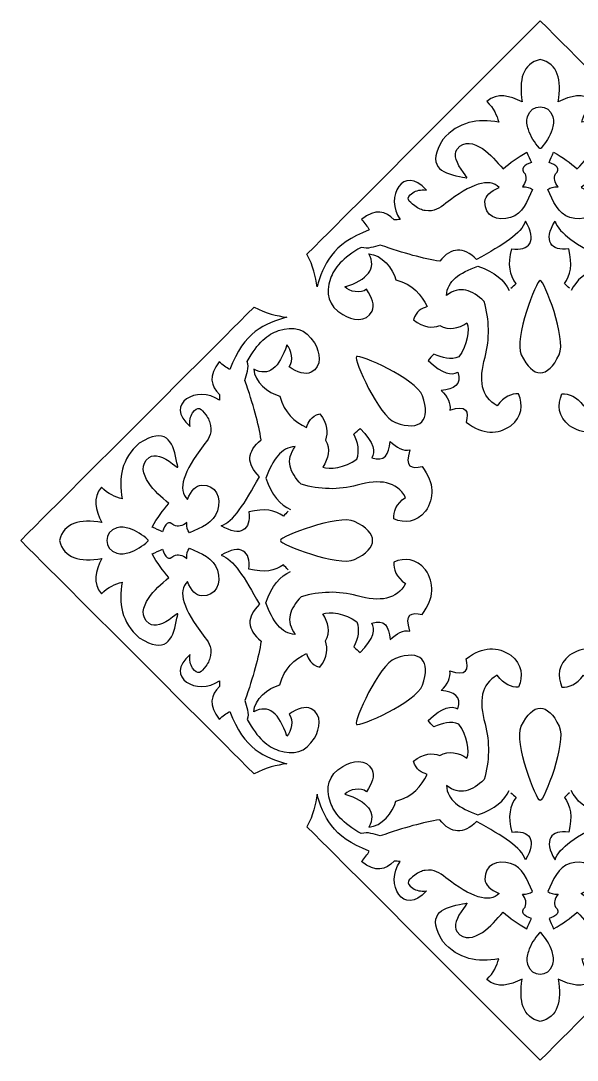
# Model space of a CAD drawing. Header units: centimetres. Extents: x 19.81 to 27, y -6.51 to 0.68.
# Drawn here: x 19.81 to 23.66, y -6.51 to 0.68 of the extents above; entities that cross this region are included whole.
import ezdxf

# ---------------------------------------------------------------- set-up
doc = ezdxf.new("R2010")
doc.units = ezdxf.units.CM
doc.header["$MEASUREMENT"] = 0
doc.layers.add('layer 1', color=7, linetype='Continuous')

msp = doc.modelspace()

# ---------------------------------------------------------------- linework, layer by layer
at = {"layer": 'layer 1', "color": 250, "lineweight": 30}
for points, knots in [([(21.78703, -0.9339), (21.83223, -1.01686), (21.84734, -1.089), (21.85814, -1.15961), (21.85814, -1.15961), (21.90008, -1.0086), (21.95907, -0.8619), (22.21932, -0.76585), (22.21932, -0.76585), (22.2061, -0.74133), (22.18807, -0.71698), (22.16522, -0.69279), (22.16522, -0.69279), (22.26274, -0.61527), (22.3335, -0.63349), (22.3921, -0.69522), (22.3921, -0.69522), (22.40549, -0.69476), (22.41889, -0.6943), (22.43228, -0.69384), (22.43228, -0.69384), (22.32366, -0.54161), (22.45552, -0.30529), (22.61443, -0.49009), (22.61443, -0.49009), (22.57524, -0.48556), (22.5437, -0.49153), (22.51981, -0.508), (22.51981, -0.508), (22.46477, -0.54597), (22.49154, -0.56646), (22.5343, -0.5995), (22.5343, -0.5995), (22.5584, -0.61812), (22.58267, -0.6284), (22.60706, -0.63208), (22.60706, -0.63208), (22.67183, -0.64184), (22.70395, -0.61504), (22.74865, -0.58079), (22.74865, -0.58079), (22.92231, -0.44774), (23.05167, -0.40006), (23.11853, -0.4728), (23.11853, -0.4728), (23.05507, -0.49778), (23.02238, -0.53042), (23.02046, -0.57074), (23.02046, -0.57074), (23.01568, -0.67103), (23.10702, -0.70798), (23.19743, -0.6798), (23.19743, -0.6798), (23.28126, -0.65366), (23.31319, -0.56695), (23.34947, -0.48532), (23.34947, -0.48532), (23.33319, -0.47217), (23.30978, -0.46616), (23.27925, -0.46729), (23.27925, -0.46729), (23.30388, -0.43694), (23.31002, -0.40722), (23.29767, -0.37813), (23.29767, -0.37813), (23.25994, -0.34119), (23.29015, -0.3176), (23.34207, -0.29828), (23.34207, -0.29828), (23.33138, -0.27482), (23.3207, -0.25135), (23.31002, -0.22788), (23.31002, -0.22788), (23.24487, -0.2616), (23.19606, -0.30223), (23.14629, -0.34246), (23.14629, -0.34246), (23.10127, -0.29278), (23.05953, -0.23982), (23.00214, -0.20254), (23.00214, -0.20254), (22.94639, -0.16632), (22.87515, -0.14129), (22.82769, -0.20764), (22.82769, -0.20764), (22.79964, -0.24685), (22.82359, -0.30369), (22.87128, -0.36857), (22.87128, -0.36857), (22.90624, -0.41613), (22.90868, -0.40835), (22.84289, -0.39515), (22.84289, -0.39515), (22.71294, -0.36908), (22.61529, -0.32212), (22.72855, -0.13885), (22.72855, -0.13885), (22.83752, -0.01501), (22.97067, 0.00661), (23.11524, -0.02003), (23.11524, -0.02003), (23.10166, 0.02831), (23.08344, 0.07649), (23.03274, 0.12356), (23.03274, 0.12356), (23.10725, 0.1876), (23.19185, 0.16114), (23.27789, 0.12175), (23.27789, 0.12175), (23.25493, 0.27236), (23.27834, 0.38488), (23.40289, 0.41434), (23.40289, 0.41434), (23.52744, 0.38488), (23.55084, 0.27236), (23.52788, 0.12175), (23.52788, 0.12175), (23.61393, 0.16114), (23.69852, 0.1876), (23.77303, 0.12356), (23.77303, 0.12356), (23.72233, 0.07649), (23.70411, 0.02831), (23.69053, -0.02003), (23.69053, -0.02003), (23.8351, 0.00661), (23.96825, -0.01501), (24.07722, -0.13885), (24.07722, -0.13885), (24.19048, -0.32212), (24.09284, -0.36908), (23.96288, -0.39515), (23.96288, -0.39515), (23.89709, -0.40835), (23.89953, -0.41613), (23.93449, -0.36857), (23.93449, -0.36857), (23.98218, -0.30369), (24.00613, -0.24685), (23.97808, -0.20764), (23.97808, -0.20764), (23.93063, -0.14129), (23.85938, -0.16632), (23.80364, -0.20254), (23.80364, -0.20254), (23.74625, -0.23982), (23.7045, -0.29278), (23.65948, -0.34246), (23.65948, -0.34246), (23.60971, -0.30223), (23.5609, -0.2616), (23.49576, -0.22788), (23.49576, -0.22788), (23.48508, -0.25135), (23.47439, -0.27482), (23.46371, -0.29828), (23.46371, -0.29828), (23.51563, -0.3176), (23.54583, -0.34119), (23.5081, -0.37813), (23.5081, -0.37813), (23.49575, -0.40722), (23.50189, -0.43694), (23.52652, -0.46729), (23.52652, -0.46729), (23.49599, -0.46616), (23.47259, -0.47217), (23.45631, -0.48532), (23.45631, -0.48532), (23.49258, -0.56695), (23.52451, -0.65366), (23.60834, -0.6798), (23.60834, -0.6798), (23.69876, -0.70798), (23.7901, -0.67103), (23.78532, -0.57074), (23.78532, -0.57074), (23.7834, -0.53042), (23.7507, -0.49778), (23.68725, -0.4728), (23.68725, -0.4728), (23.7541, -0.40006), (23.88346, -0.44774), (24.05712, -0.58079), (24.05712, -0.58079), (24.10182, -0.61504), (24.13394, -0.64184), (24.19871, -0.63208), (24.19871, -0.63208), (24.22311, -0.6284), (24.24737, -0.61812), (24.27147, -0.5995), (24.27147, -0.5995), (24.31423, -0.56646), (24.34101, -0.54597), (24.28596, -0.508), (24.28596, -0.508), (24.26207, -0.49153), (24.23053, -0.48556), (24.19134, -0.49009), (24.19134, -0.49009), (24.35025, -0.30529), (24.48211, -0.54161), (24.37349, -0.69384), (24.37349, -0.69384), (24.38688, -0.6943), (24.40028, -0.69476), (24.41367, -0.69522), (24.41367, -0.69522), (24.47227, -0.63349), (24.54303, -0.61527), (24.64056, -0.69279), (24.64056, -0.69279), (24.6177, -0.71698), (24.59967, -0.74133), (24.58645, -0.76585), (24.58645, -0.76585), (24.8467, -0.8619), (24.90569, -1.0086), (24.94763, -1.15961), (24.94763, -1.15961), (24.95844, -1.089), (24.97355, -1.01686), (25.01874, -0.9339), (25.01874, -0.9339), (24.48935, -0.4069), (23.93249, 0.15469), (23.40289, 0.68196), (23.40289, 0.68196), (22.87328, 0.15469), (22.31643, -0.4069), (21.78703, -0.9339)], [0, 0, 0, 0, 0.0169492, 0.0169492, 0.0169492, 0.0169492, 0.0338983, 0.0338983, 0.0338983, 0.0338983, 0.0508475, 0.0508475, 0.0508475, 0.0508475, 0.0677966, 0.0677966, 0.0677966, 0.0677966, 0.0847458, 0.0847458, 0.0847458, 0.0847458, 0.1016949, 0.1016949, 0.1016949, 0.1016949, 0.1186441, 0.1186441, 0.1186441, 0.1186441, 0.1355932, 0.1355932, 0.1355932, 0.1355932, 0.1525424, 0.1525424, 0.1525424, 0.1525424, 0.1694915, 0.1694915, 0.1694915, 0.1694915, 0.1864407, 0.1864407, 0.1864407, 0.1864407, 0.2033898, 0.2033898, 0.2033898, 0.2033898, 0.220339, 0.220339, 0.220339, 0.220339, 0.2372881, 0.2372881, 0.2372881, 0.2372881, 0.2542373, 0.2542373, 0.2542373, 0.2542373, 0.2711864, 0.2711864, 0.2711864, 0.2711864, 0.2881356, 0.2881356, 0.2881356, 0.2881356, 0.3050847, 0.3050847, 0.3050847, 0.3050847, 0.3220339, 0.3220339, 0.3220339, 0.3220339, 0.3389831, 0.3389831, 0.3389831, 0.3389831, 0.3559322, 0.3559322, 0.3559322, 0.3559322, 0.3728814, 0.3728814, 0.3728814, 0.3728814, 0.3898305, 0.3898305, 0.3898305, 0.3898305, 0.4067797, 0.4067797, 0.4067797, 0.4067797, 0.4237288, 0.4237288, 0.4237288, 0.4237288, 0.440678, 0.440678, 0.440678, 0.440678, 0.4576271, 0.4576271, 0.4576271, 0.4576271, 0.4745763, 0.4745763, 0.4745763, 0.4745763, 0.4915254, 0.4915254, 0.4915254, 0.4915254, 0.5084746, 0.5084746, 0.5084746, 0.5084746, 0.5254237, 0.5254237, 0.5254237, 0.5254237, 0.5423729, 0.5423729, 0.5423729, 0.5423729, 0.559322, 0.559322, 0.559322, 0.559322, 0.5762712, 0.5762712, 0.5762712, 0.5762712, 0.5932203, 0.5932203, 0.5932203, 0.5932203, 0.6101695, 0.6101695, 0.6101695, 0.6101695, 0.6271186, 0.6271186, 0.6271186, 0.6271186, 0.6440678, 0.6440678, 0.6440678, 0.6440678, 0.6610169, 0.6610169, 0.6610169, 0.6610169, 0.6779661, 0.6779661, 0.6779661, 0.6779661, 0.6949153, 0.6949153, 0.6949153, 0.6949153, 0.7118644, 0.7118644, 0.7118644, 0.7118644, 0.7288136, 0.7288136, 0.7288136, 0.7288136, 0.7457627, 0.7457627, 0.7457627, 0.7457627, 0.7627119, 0.7627119, 0.7627119, 0.7627119, 0.779661, 0.779661, 0.779661, 0.779661, 0.7966102, 0.7966102, 0.7966102, 0.7966102, 0.8135593, 0.8135593, 0.8135593, 0.8135593, 0.8305085, 0.8305085, 0.8305085, 0.8305085, 0.8474576, 0.8474576, 0.8474576, 0.8474576, 0.8644068, 0.8644068, 0.8644068, 0.8644068, 0.8813559, 0.8813559, 0.8813559, 0.8813559, 0.8983051, 0.8983051, 0.8983051, 0.8983051, 0.9152542, 0.9152542, 0.9152542, 0.9152542, 0.9322034, 0.9322034, 0.9322034, 0.9322034, 0.9491525, 0.9491525, 0.9491525, 0.9491525, 0.9661017, 0.9661017, 0.9661017, 0.9661017, 1, 1, 1, 1]), ([(23.48506, -0.07103), (23.49476, -0.0419), (23.49922, -0.01084), (23.49075, 0.01679), (23.49075, 0.01679), (23.46214, 0.1101), (23.34363, 0.11009), (23.31502, 0.01679), (23.31502, 0.01679), (23.30655, -0.01084), (23.31101, -0.0419), (23.32071, -0.07103), (23.32071, -0.07103), (23.33641, -0.11816), (23.36422, -0.16172), (23.39729, -0.19853), (23.39729, -0.19853), (23.39916, -0.2006), (23.40102, -0.20172), (23.40289, -0.20093), (23.40289, -0.20093), (23.40475, -0.20172), (23.40661, -0.2006), (23.40848, -0.19853), (23.40848, -0.19853), (23.44155, -0.16171), (23.46936, -0.11816), (23.48506, -0.07103)], [0, 0, 0, 0, 0.125, 0.125, 0.125, 0.125, 0.25, 0.25, 0.25, 0.25, 0.375, 0.375, 0.375, 0.375, 0.5, 0.5, 0.5, 0.5, 0.625, 0.625, 0.625, 0.625, 0.75, 0.75, 0.75, 0.75, 1, 1, 1, 1]), ([(23.19957, -1.1691), (23.21148, -1.15847), (23.22341, -1.14783), (23.23534, -1.13717), (23.23534, -1.13717), (23.19213, -1.07925), (23.17755, -1.00635), (23.20523, -0.89645), (23.20523, -0.89645), (23.32718, -0.91439), (23.38456, -0.84088), (23.30054, -0.70517), (23.30054, -0.70517), (23.27251, -0.79128), (23.14897, -0.86722), (22.96129, -0.97006), (22.96129, -0.97006), (22.87267, -0.87887), (22.78781, -0.88307), (22.70669, -0.98263), (22.70669, -0.98263), (22.59356, -0.96373), (22.46313, -0.92893), (22.2949, -0.87013), (22.2949, -0.87013), (22.25151, -0.88209), (22.20839, -0.90075), (22.16389, -0.88613), (22.16389, -0.88613), (22.03325, -0.95817), (21.9743, -1.0303), (21.95058, -1.10249), (21.95058, -1.10249), (21.91611, -1.20746), (21.9342, -1.28967), (22.03574, -1.35164), (22.03574, -1.35164), (22.10028, -1.39099), (22.19914, -1.40777), (22.23817, -1.3287), (22.23817, -1.3287), (22.25874, -1.28707), (22.24032, -1.23476), (22.20006, -1.17652), (22.20006, -1.17652), (22.16176, -1.20809), (22.08135, -1.19364), (22.04934, -1.16007), (22.04934, -1.16007), (22.20733, -1.10959), (22.27262, -1.03344), (22.2168, -0.93152), (22.2168, -0.93152), (22.30373, -0.93637), (22.38456, -1.03006), (22.40323, -1.11199), (22.40323, -1.11199), (22.52198, -1.14229), (22.57983, -1.21351), (22.62036, -1.2964), (22.62036, -1.2964), (22.58125, -1.30839), (22.54461, -1.32655), (22.52523, -1.38792), (22.52523, -1.38792), (22.59796, -1.4434), (22.65592, -1.44624), (22.70785, -1.4277), (22.70785, -1.4277), (22.77102, -1.46463), (22.8354, -1.44701), (22.89561, -1.4093), (22.89561, -1.4093), (22.91436, -1.45319), (22.89989, -1.56466), (22.83985, -1.64452), (22.83985, -1.64452), (22.78315, -1.66697), (22.72498, -1.65211), (22.66628, -1.62483), (22.66628, -1.62483), (22.65314, -1.63934), (22.64001, -1.65386), (22.62685, -1.66838), (22.62685, -1.66838), (22.72981, -1.76835), (22.78714, -1.7724), (22.83168, -1.74962), (22.83168, -1.74962), (22.86051, -1.8363), (22.80753, -1.86865), (22.71738, -1.87633), (22.71738, -1.87633), (22.76036, -1.92087), (22.78667, -1.96601), (22.77625, -2.01244), (22.77625, -2.01244), (22.89647, -1.9735), (22.90869, -2.02278), (22.89067, -2.09677), (22.89067, -2.09677), (23.00646, -2.18372), (23.10817, -2.18239), (23.2002, -2.12069), (23.2002, -2.12069), (23.27902, -2.05554), (23.28543, -1.97855), (23.25319, -1.90016), (23.25319, -1.90016), (23.2024, -1.89837), (23.15242, -1.91736), (23.1042, -1.98201), (23.1042, -1.98201), (22.99335, -1.92176), (22.97541, -1.80412), (23.021, -1.64719), (23.021, -1.64719), (23.05421, -1.51685), (23.05185, -1.38773), (23.0139, -1.25988), (23.0139, -1.25988), (22.93216, -1.18059), (22.84674, -1.1482), (22.75307, -1.21894), (22.75307, -1.21894), (22.75942, -1.1184), (22.84246, -1.0631), (22.97132, -1.01577), (22.97132, -1.01577), (23.09162, -1.05687), (23.15556, -1.11586), (23.18785, -1.18485)], [0, 0, 0, 0, 0.0294118, 0.0294118, 0.0294118, 0.0294118, 0.0588235, 0.0588235, 0.0588235, 0.0588235, 0.0882353, 0.0882353, 0.0882353, 0.0882353, 0.1176471, 0.1176471, 0.1176471, 0.1176471, 0.1470588, 0.1470588, 0.1470588, 0.1470588, 0.1764706, 0.1764706, 0.1764706, 0.1764706, 0.2058824, 0.2058824, 0.2058824, 0.2058824, 0.2352941, 0.2352941, 0.2352941, 0.2352941, 0.2647059, 0.2647059, 0.2647059, 0.2647059, 0.2941176, 0.2941176, 0.2941176, 0.2941176, 0.3235294, 0.3235294, 0.3235294, 0.3235294, 0.3529412, 0.3529412, 0.3529412, 0.3529412, 0.3823529, 0.3823529, 0.3823529, 0.3823529, 0.4117647, 0.4117647, 0.4117647, 0.4117647, 0.4411765, 0.4411765, 0.4411765, 0.4411765, 0.4705882, 0.4705882, 0.4705882, 0.4705882, 0.5, 0.5, 0.5, 0.5, 0.5294118, 0.5294118, 0.5294118, 0.5294118, 0.5588235, 0.5588235, 0.5588235, 0.5588235, 0.5882353, 0.5882353, 0.5882353, 0.5882353, 0.6176471, 0.6176471, 0.6176471, 0.6176471, 0.6470588, 0.6470588, 0.6470588, 0.6470588, 0.6764706, 0.6764706, 0.6764706, 0.6764706, 0.7058824, 0.7058824, 0.7058824, 0.7058824, 0.7352941, 0.7352941, 0.7352941, 0.7352941, 0.7647059, 0.7647059, 0.7647059, 0.7647059, 0.7941176, 0.7941176, 0.7941176, 0.7941176, 0.8235294, 0.8235294, 0.8235294, 0.8235294, 0.8529412, 0.8529412, 0.8529412, 0.8529412, 0.8823529, 0.8823529, 0.8823529, 0.8823529, 0.9117647, 0.9117647, 0.9117647, 0.9117647, 0.9411765, 0.9411765, 0.9411765, 0.9411765, 1, 1, 1, 1]), ([(23.60621, -1.1691), (23.59429, -1.15847), (23.58236, -1.14783), (23.57043, -1.13717), (23.57043, -1.13717), (23.61364, -1.07925), (23.62823, -1.00635), (23.60054, -0.89645), (23.60054, -0.89645), (23.4786, -0.91439), (23.42122, -0.84088), (23.50524, -0.70517), (23.50524, -0.70517), (23.53326, -0.79128), (23.6568, -0.86722), (23.84449, -0.97006), (23.84449, -0.97006), (23.9331, -0.87887), (24.01796, -0.88307), (24.09908, -0.98263), (24.09908, -0.98263), (24.21221, -0.96373), (24.34265, -0.92893), (24.51087, -0.87013), (24.51087, -0.87013), (24.55426, -0.88209), (24.59738, -0.90075), (24.64189, -0.88613), (24.64189, -0.88613), (24.77253, -0.95817), (24.83148, -1.0303), (24.85519, -1.10249), (24.85519, -1.10249), (24.88966, -1.20746), (24.87157, -1.28967), (24.77003, -1.35164), (24.77003, -1.35164), (24.7055, -1.39099), (24.60664, -1.40777), (24.5676, -1.3287), (24.5676, -1.3287), (24.54703, -1.28707), (24.56545, -1.23476), (24.60571, -1.17652), (24.60571, -1.17652), (24.64401, -1.20809), (24.72442, -1.19364), (24.75643, -1.16007), (24.75643, -1.16007), (24.59844, -1.10959), (24.53316, -1.03344), (24.58897, -0.93152), (24.58897, -0.93152), (24.50204, -0.93637), (24.42121, -1.03006), (24.40255, -1.11199), (24.40255, -1.11199), (24.28379, -1.14229), (24.22595, -1.21351), (24.18541, -1.2964), (24.18541, -1.2964), (24.22452, -1.30839), (24.26117, -1.32655), (24.28054, -1.38792), (24.28054, -1.38792), (24.20782, -1.4434), (24.14985, -1.44624), (24.09792, -1.4277), (24.09792, -1.4277), (24.03475, -1.46463), (23.97037, -1.44701), (23.91017, -1.4093), (23.91017, -1.4093), (23.89142, -1.45319), (23.90589, -1.56466), (23.96592, -1.64452), (23.96592, -1.64452), (24.02262, -1.66697), (24.0808, -1.65211), (24.13949, -1.62483), (24.13949, -1.62483), (24.15263, -1.63934), (24.16577, -1.65386), (24.17892, -1.66838), (24.17892, -1.66838), (24.07596, -1.76835), (24.01863, -1.7724), (23.9741, -1.74962), (23.9741, -1.74962), (23.94527, -1.8363), (23.99824, -1.86865), (24.0884, -1.87633), (24.0884, -1.87633), (24.04541, -1.92087), (24.01911, -1.96601), (24.02953, -2.01244), (24.02953, -2.01244), (23.9093, -1.9735), (23.89708, -2.02278), (23.9151, -2.09677), (23.9151, -2.09677), (23.79931, -2.18372), (23.6976, -2.18239), (23.60557, -2.12069), (23.60557, -2.12069), (23.52675, -2.05554), (23.52035, -1.97855), (23.55259, -1.90016), (23.55259, -1.90016), (23.60337, -1.89837), (23.65336, -1.91736), (23.70158, -1.98201), (23.70158, -1.98201), (23.81243, -1.92176), (23.83036, -1.80412), (23.78477, -1.64719), (23.78477, -1.64719), (23.75156, -1.51685), (23.75392, -1.38773), (23.79187, -1.25988), (23.79187, -1.25988), (23.87361, -1.18059), (23.95904, -1.1482), (24.0527, -1.21894), (24.0527, -1.21894), (24.04635, -1.1184), (23.96332, -1.0631), (23.83445, -1.01577), (23.83445, -1.01577), (23.71415, -1.05687), (23.65022, -1.11586), (23.61792, -1.18485)], [0, 0, 0, 0, 0.0294118, 0.0294118, 0.0294118, 0.0294118, 0.0588235, 0.0588235, 0.0588235, 0.0588235, 0.0882353, 0.0882353, 0.0882353, 0.0882353, 0.1176471, 0.1176471, 0.1176471, 0.1176471, 0.1470588, 0.1470588, 0.1470588, 0.1470588, 0.1764706, 0.1764706, 0.1764706, 0.1764706, 0.2058824, 0.2058824, 0.2058824, 0.2058824, 0.2352941, 0.2352941, 0.2352941, 0.2352941, 0.2647059, 0.2647059, 0.2647059, 0.2647059, 0.2941176, 0.2941176, 0.2941176, 0.2941176, 0.3235294, 0.3235294, 0.3235294, 0.3235294, 0.3529412, 0.3529412, 0.3529412, 0.3529412, 0.3823529, 0.3823529, 0.3823529, 0.3823529, 0.4117647, 0.4117647, 0.4117647, 0.4117647, 0.4411765, 0.4411765, 0.4411765, 0.4411765, 0.4705882, 0.4705882, 0.4705882, 0.4705882, 0.5, 0.5, 0.5, 0.5, 0.5294118, 0.5294118, 0.5294118, 0.5294118, 0.5588235, 0.5588235, 0.5588235, 0.5588235, 0.5882353, 0.5882353, 0.5882353, 0.5882353, 0.6176471, 0.6176471, 0.6176471, 0.6176471, 0.6470588, 0.6470588, 0.6470588, 0.6470588, 0.6764706, 0.6764706, 0.6764706, 0.6764706, 0.7058824, 0.7058824, 0.7058824, 0.7058824, 0.7352941, 0.7352941, 0.7352941, 0.7352941, 0.7647059, 0.7647059, 0.7647059, 0.7647059, 0.7941176, 0.7941176, 0.7941176, 0.7941176, 0.8235294, 0.8235294, 0.8235294, 0.8235294, 0.8529412, 0.8529412, 0.8529412, 0.8529412, 0.8823529, 0.8823529, 0.8823529, 0.8823529, 0.9117647, 0.9117647, 0.9117647, 0.9117647, 0.9411765, 0.9411765, 0.9411765, 0.9411765, 1, 1, 1, 1]), ([(23.53422, -1.62945), (23.45489, -1.79625), (23.35088, -1.79625), (23.27155, -1.62945), (23.27155, -1.62945), (23.21859, -1.51809), (23.37585, -1.11437), (23.40289, -1.11541), (23.40289, -1.11541), (23.42993, -1.11437), (23.58718, -1.51809), (23.53422, -1.62945)], [0, 0, 0, 0, 0.25, 0.25, 0.25, 0.25, 0.5, 0.5, 0.5, 0.5, 1, 1, 1, 1]), ([(21.42185, -4.5308), (21.5048, -4.4856), (21.57695, -4.47049), (21.64755, -4.45969), (21.64755, -4.45969), (21.49655, -4.41775), (21.34984, -4.35876), (21.25379, -4.09851), (21.25379, -4.09851), (21.22927, -4.11173), (21.20492, -4.12976), (21.18073, -4.15261), (21.18073, -4.15261), (21.10321, -4.05509), (21.12143, -3.98432), (21.18316, -3.92573), (21.18316, -3.92573), (21.18271, -3.91234), (21.18225, -3.89894), (21.18178, -3.88555), (21.18178, -3.88555), (21.02955, -3.99417), (20.79323, -3.86231), (20.97804, -3.7034), (20.97804, -3.7034), (20.9735, -3.74259), (20.97947, -3.77413), (20.99595, -3.79802), (20.99595, -3.79802), (21.03392, -3.85306), (21.05441, -3.82629), (21.08744, -3.78353), (21.08744, -3.78353), (21.10606, -3.75943), (21.11635, -3.73516), (21.12002, -3.71076), (21.12002, -3.71076), (21.12978, -3.646), (21.10298, -3.61388), (21.06873, -3.56918), (21.06873, -3.56918), (20.93568, -3.39552), (20.888, -3.26616), (20.96075, -3.1993), (20.96075, -3.1993), (20.98572, -3.26276), (21.01836, -3.29545), (21.05868, -3.29737), (21.05868, -3.29737), (21.15898, -3.30215), (21.19593, -3.21081), (21.16774, -3.1204), (21.16774, -3.1204), (21.14161, -3.03657), (21.05489, -3.00464), (20.97326, -2.96836), (20.97326, -2.96836), (20.96011, -2.98464), (20.95411, -3.00805), (20.95524, -3.03858), (20.95524, -3.03858), (20.92488, -3.01395), (20.89516, -3.00781), (20.86607, -3.02016), (20.86607, -3.02016), (20.82913, -3.05789), (20.80555, -3.02768), (20.78623, -2.97576), (20.78623, -2.97576), (20.76276, -2.98645), (20.73929, -2.99713), (20.71582, -3.00781), (20.71582, -3.00781), (20.74954, -3.07296), (20.79018, -3.12177), (20.8304, -3.17154), (20.8304, -3.17154), (20.78072, -3.21656), (20.72776, -3.2583), (20.69048, -3.31569), (20.69048, -3.31569), (20.65426, -3.37144), (20.62923, -3.44268), (20.69558, -3.49014), (20.69558, -3.49014), (20.7348, -3.51819), (20.79164, -3.49424), (20.85652, -3.44655), (20.85652, -3.44655), (20.90407, -3.41159), (20.8963, -3.40915), (20.8831, -3.47494), (20.8831, -3.47494), (20.85702, -3.60489), (20.81006, -3.70254), (20.6268, -3.58928), (20.6268, -3.58928), (20.50295, -3.48031), (20.48133, -3.34716), (20.50797, -3.20259), (20.50797, -3.20259), (20.45963, -3.21617), (20.41145, -3.23439), (20.36438, -3.28509), (20.36438, -3.28509), (20.30035, -3.21058), (20.32681, -3.12598), (20.36619, -3.03994), (20.36619, -3.03994), (20.21558, -3.0629), (20.10306, -3.03949), (20.0736, -2.91494), (20.0736, -2.91494), (20.10306, -2.79039), (20.21558, -2.76699), (20.36619, -2.78995), (20.36619, -2.78995), (20.32681, -2.7039), (20.30035, -2.61931), (20.36438, -2.5448), (20.36438, -2.5448), (20.41145, -2.5955), (20.45963, -2.61372), (20.50797, -2.6273), (20.50797, -2.6273), (20.48133, -2.48273), (20.50295, -2.34958), (20.6268, -2.24061), (20.6268, -2.24061), (20.81006, -2.12735), (20.85702, -2.22499), (20.8831, -2.35495), (20.8831, -2.35495), (20.8963, -2.42074), (20.90407, -2.4183), (20.85652, -2.38334), (20.85652, -2.38334), (20.79164, -2.33565), (20.7348, -2.3117), (20.69558, -2.33975), (20.69558, -2.33975), (20.62923, -2.3872), (20.65426, -2.45845), (20.69048, -2.51419), (20.69048, -2.51419), (20.72776, -2.57158), (20.78072, -2.61333), (20.8304, -2.65835), (20.8304, -2.65835), (20.79018, -2.70812), (20.74954, -2.75693), (20.71582, -2.82207), (20.71582, -2.82207), (20.73929, -2.83275), (20.76276, -2.84344), (20.78623, -2.85412), (20.78623, -2.85412), (20.80555, -2.8022), (20.82913, -2.772), (20.86607, -2.80973), (20.86607, -2.80973), (20.89516, -2.82208), (20.92488, -2.81594), (20.95524, -2.79131), (20.95524, -2.79131), (20.95411, -2.82184), (20.96011, -2.84524), (20.97326, -2.86152), (20.97326, -2.86152), (21.05489, -2.82525), (21.14161, -2.79332), (21.16774, -2.70949), (21.16774, -2.70949), (21.19593, -2.61907), (21.15898, -2.52773), (21.05868, -2.53251), (21.05868, -2.53251), (21.01836, -2.53443), (20.98572, -2.56713), (20.96075, -2.63058), (20.96075, -2.63058), (20.888, -2.56373), (20.93568, -2.43437), (21.06873, -2.26071), (21.06873, -2.26071), (21.10298, -2.21601), (21.12978, -2.18389), (21.12002, -2.11912), (21.12002, -2.11912), (21.11635, -2.09472), (21.10606, -2.07046), (21.08744, -2.04636), (21.08744, -2.04636), (21.05441, -2.0036), (21.03392, -1.97682), (20.99595, -2.03187), (20.99595, -2.03187), (20.97947, -2.05576), (20.9735, -2.0873), (20.97804, -2.12649), (20.97804, -2.12649), (20.79323, -1.96758), (21.02955, -1.83572), (21.18178, -1.94434), (21.18178, -1.94434), (21.18225, -1.93095), (21.18271, -1.91755), (21.18316, -1.90416), (21.18316, -1.90416), (21.12143, -1.84556), (21.10321, -1.7748), (21.18073, -1.67727), (21.18073, -1.67727), (21.20492, -1.70013), (21.22927, -1.71816), (21.25379, -1.73138), (21.25379, -1.73138), (21.34984, -1.47113), (21.49655, -1.41214), (21.64755, -1.3702), (21.64755, -1.3702), (21.57695, -1.35939), (21.5048, -1.34428), (21.42185, -1.29909), (21.42185, -1.29909), (20.89484, -1.82848), (20.33325, -2.38534), (19.80598, -2.91494), (19.80598, -2.91494), (20.33325, -3.44455), (20.89484, -4.0014), (21.42185, -4.5308)], [0, 0, 0, 0, 0.0169492, 0.0169492, 0.0169492, 0.0169492, 0.0338983, 0.0338983, 0.0338983, 0.0338983, 0.0508475, 0.0508475, 0.0508475, 0.0508475, 0.0677966, 0.0677966, 0.0677966, 0.0677966, 0.0847458, 0.0847458, 0.0847458, 0.0847458, 0.1016949, 0.1016949, 0.1016949, 0.1016949, 0.1186441, 0.1186441, 0.1186441, 0.1186441, 0.1355932, 0.1355932, 0.1355932, 0.1355932, 0.1525424, 0.1525424, 0.1525424, 0.1525424, 0.1694915, 0.1694915, 0.1694915, 0.1694915, 0.1864407, 0.1864407, 0.1864407, 0.1864407, 0.2033898, 0.2033898, 0.2033898, 0.2033898, 0.220339, 0.220339, 0.220339, 0.220339, 0.2372881, 0.2372881, 0.2372881, 0.2372881, 0.2542373, 0.2542373, 0.2542373, 0.2542373, 0.2711864, 0.2711864, 0.2711864, 0.2711864, 0.2881356, 0.2881356, 0.2881356, 0.2881356, 0.3050847, 0.3050847, 0.3050847, 0.3050847, 0.3220339, 0.3220339, 0.3220339, 0.3220339, 0.3389831, 0.3389831, 0.3389831, 0.3389831, 0.3559322, 0.3559322, 0.3559322, 0.3559322, 0.3728814, 0.3728814, 0.3728814, 0.3728814, 0.3898305, 0.3898305, 0.3898305, 0.3898305, 0.4067797, 0.4067797, 0.4067797, 0.4067797, 0.4237288, 0.4237288, 0.4237288, 0.4237288, 0.440678, 0.440678, 0.440678, 0.440678, 0.4576271, 0.4576271, 0.4576271, 0.4576271, 0.4745763, 0.4745763, 0.4745763, 0.4745763, 0.4915254, 0.4915254, 0.4915254, 0.4915254, 0.5084746, 0.5084746, 0.5084746, 0.5084746, 0.5254237, 0.5254237, 0.5254237, 0.5254237, 0.5423729, 0.5423729, 0.5423729, 0.5423729, 0.559322, 0.559322, 0.559322, 0.559322, 0.5762712, 0.5762712, 0.5762712, 0.5762712, 0.5932203, 0.5932203, 0.5932203, 0.5932203, 0.6101695, 0.6101695, 0.6101695, 0.6101695, 0.6271186, 0.6271186, 0.6271186, 0.6271186, 0.6440678, 0.6440678, 0.6440678, 0.6440678, 0.6610169, 0.6610169, 0.6610169, 0.6610169, 0.6779661, 0.6779661, 0.6779661, 0.6779661, 0.6949153, 0.6949153, 0.6949153, 0.6949153, 0.7118644, 0.7118644, 0.7118644, 0.7118644, 0.7288136, 0.7288136, 0.7288136, 0.7288136, 0.7457627, 0.7457627, 0.7457627, 0.7457627, 0.7627119, 0.7627119, 0.7627119, 0.7627119, 0.779661, 0.779661, 0.779661, 0.779661, 0.7966102, 0.7966102, 0.7966102, 0.7966102, 0.8135593, 0.8135593, 0.8135593, 0.8135593, 0.8305085, 0.8305085, 0.8305085, 0.8305085, 0.8474576, 0.8474576, 0.8474576, 0.8474576, 0.8644068, 0.8644068, 0.8644068, 0.8644068, 0.8813559, 0.8813559, 0.8813559, 0.8813559, 0.8983051, 0.8983051, 0.8983051, 0.8983051, 0.9152542, 0.9152542, 0.9152542, 0.9152542, 0.9322034, 0.9322034, 0.9322034, 0.9322034, 0.9491525, 0.9491525, 0.9491525, 0.9491525, 0.9661017, 0.9661017, 0.9661017, 0.9661017, 1, 1, 1, 1]), ([(21.65704, -2.71162), (21.64642, -2.72354), (21.63577, -2.73547), (21.62512, -2.7474), (21.62512, -2.7474), (21.5672, -2.70419), (21.49429, -2.6896), (21.3844, -2.71729), (21.3844, -2.71729), (21.40234, -2.83923), (21.32882, -2.89661), (21.19312, -2.81259), (21.19312, -2.81259), (21.27922, -2.78457), (21.35517, -2.66103), (21.458, -2.47334), (21.458, -2.47334), (21.36681, -2.38473), (21.37102, -2.29987), (21.47057, -2.21875), (21.47057, -2.21875), (21.45167, -2.10562), (21.41688, -1.97518), (21.35807, -1.80696), (21.35807, -1.80696), (21.37004, -1.76357), (21.38869, -1.72045), (21.37408, -1.67594), (21.37408, -1.67594), (21.44611, -1.5453), (21.51824, -1.48635), (21.59043, -1.46264), (21.59043, -1.46264), (21.6954, -1.42817), (21.77761, -1.44626), (21.83958, -1.5478), (21.83958, -1.5478), (21.87894, -1.61233), (21.89571, -1.71119), (21.81664, -1.75023), (21.81664, -1.75023), (21.77502, -1.7708), (21.7227, -1.75238), (21.66446, -1.71212), (21.66446, -1.71212), (21.69603, -1.67381), (21.68158, -1.59341), (21.64801, -1.5614), (21.64801, -1.5614), (21.59754, -1.71938), (21.52138, -1.78467), (21.41946, -1.72886), (21.41946, -1.72886), (21.42432, -1.81579), (21.518, -1.89662), (21.59993, -1.91528), (21.59993, -1.91528), (21.63024, -2.03404), (21.70145, -2.09188), (21.78435, -2.13242), (21.78435, -2.13242), (21.79634, -2.09331), (21.8145, -2.05666), (21.87586, -2.03729), (21.87586, -2.03729), (21.93134, -2.11001), (21.93419, -2.16798), (21.91564, -2.21991), (21.91564, -2.21991), (21.95257, -2.28308), (21.93496, -2.34746), (21.89725, -2.40766), (21.89725, -2.40766), (21.94113, -2.42641), (22.0526, -2.41194), (22.13246, -2.35191), (22.13246, -2.35191), (22.15491, -2.29521), (22.14005, -2.23703), (22.11277, -2.17833), (22.11277, -2.17833), (22.12728, -2.1652), (22.1418, -2.15206), (22.15632, -2.13891), (22.15632, -2.13891), (22.25629, -2.24187), (22.26035, -2.2992), (22.23756, -2.34373), (22.23756, -2.34373), (22.32425, -2.37256), (22.35659, -2.31959), (22.36427, -2.22943), (22.36427, -2.22943), (22.40882, -2.27242), (22.45395, -2.29872), (22.50039, -2.2883), (22.50039, -2.2883), (22.46144, -2.40853), (22.51072, -2.42075), (22.58471, -2.40273), (22.58471, -2.40273), (22.67166, -2.51852), (22.67033, -2.62023), (22.60863, -2.71226), (22.60863, -2.71226), (22.54348, -2.79108), (22.46649, -2.79748), (22.38811, -2.76524), (22.38811, -2.76524), (22.38631, -2.71446), (22.4053, -2.66447), (22.46995, -2.61625), (22.46995, -2.61625), (22.40971, -2.5054), (22.29206, -2.48747), (22.13513, -2.53306), (22.13513, -2.53306), (22.00479, -2.56627), (21.87568, -2.56391), (21.74782, -2.52596), (21.74782, -2.52596), (21.66853, -2.44422), (21.63614, -2.35879), (21.70688, -2.26513), (21.70688, -2.26513), (21.60634, -2.27148), (21.55105, -2.35451), (21.50371, -2.48338), (21.50371, -2.48338), (21.54481, -2.60368), (21.60381, -2.66761), (21.6728, -2.69991)], [0, 0, 0, 0, 0.0294118, 0.0294118, 0.0294118, 0.0294118, 0.0588235, 0.0588235, 0.0588235, 0.0588235, 0.0882353, 0.0882353, 0.0882353, 0.0882353, 0.1176471, 0.1176471, 0.1176471, 0.1176471, 0.1470588, 0.1470588, 0.1470588, 0.1470588, 0.1764706, 0.1764706, 0.1764706, 0.1764706, 0.2058824, 0.2058824, 0.2058824, 0.2058824, 0.2352941, 0.2352941, 0.2352941, 0.2352941, 0.2647059, 0.2647059, 0.2647059, 0.2647059, 0.2941176, 0.2941176, 0.2941176, 0.2941176, 0.3235294, 0.3235294, 0.3235294, 0.3235294, 0.3529412, 0.3529412, 0.3529412, 0.3529412, 0.3823529, 0.3823529, 0.3823529, 0.3823529, 0.4117647, 0.4117647, 0.4117647, 0.4117647, 0.4411765, 0.4411765, 0.4411765, 0.4411765, 0.4705882, 0.4705882, 0.4705882, 0.4705882, 0.5, 0.5, 0.5, 0.5, 0.5294118, 0.5294118, 0.5294118, 0.5294118, 0.5588235, 0.5588235, 0.5588235, 0.5588235, 0.5882353, 0.5882353, 0.5882353, 0.5882353, 0.6176471, 0.6176471, 0.6176471, 0.6176471, 0.6470588, 0.6470588, 0.6470588, 0.6470588, 0.6764706, 0.6764706, 0.6764706, 0.6764706, 0.7058824, 0.7058824, 0.7058824, 0.7058824, 0.7352941, 0.7352941, 0.7352941, 0.7352941, 0.7647059, 0.7647059, 0.7647059, 0.7647059, 0.7941176, 0.7941176, 0.7941176, 0.7941176, 0.8235294, 0.8235294, 0.8235294, 0.8235294, 0.8529412, 0.8529412, 0.8529412, 0.8529412, 0.8823529, 0.8823529, 0.8823529, 0.8823529, 0.9117647, 0.9117647, 0.9117647, 0.9117647, 0.9411765, 0.9411765, 0.9411765, 0.9411765, 1, 1, 1, 1]), ([(22.58677, -1.91309), (22.64863, -2.08714), (22.57508, -2.16068), (22.40103, -2.09883), (22.40103, -2.09883), (22.28485, -2.05754), (22.11057, -1.66086), (22.13042, -1.64248), (22.13042, -1.64248), (22.14881, -1.62262), (22.54548, -1.7969), (22.58677, -1.91309)], [0, 0, 0, 0, 0.25, 0.25, 0.25, 0.25, 0.5, 0.5, 0.5, 0.5, 1, 1, 1, 1]), ([(22.11739, -2.78361), (22.2842, -2.86294), (22.28419, -2.96695), (22.11739, -3.04628), (22.11739, -3.04628), (22.00604, -3.09924), (21.60231, -2.94198), (21.60335, -2.91494), (21.60335, -2.91494), (21.60231, -2.8879), (22.00604, -2.73065), (22.11739, -2.78361)], [0, 0, 0, 0, 0.25, 0.25, 0.25, 0.25, 0.5, 0.5, 0.5, 0.5, 1, 1, 1, 1]), ([(20.55897, -2.99712), (20.52984, -3.00682), (20.49878, -3.01128), (20.47115, -3.00281), (20.47115, -3.00281), (20.37785, -2.9742), (20.37785, -2.85569), (20.47115, -2.82708), (20.47115, -2.82708), (20.49878, -2.81861), (20.52984, -2.82306), (20.55897, -2.83277), (20.55897, -2.83277), (20.6061, -2.84846), (20.64966, -2.87627), (20.68647, -2.90935), (20.68647, -2.90935), (20.68855, -2.91122), (20.68966, -2.91308), (20.68887, -2.91494), (20.68887, -2.91494), (20.68966, -2.91681), (20.68855, -2.91867), (20.68647, -2.92054), (20.68647, -2.92054), (20.64966, -2.95361), (20.60611, -2.98142), (20.55897, -2.99712)], [0, 0, 0, 0, 0.125, 0.125, 0.125, 0.125, 0.25, 0.25, 0.25, 0.25, 0.375, 0.375, 0.375, 0.375, 0.5, 0.5, 0.5, 0.5, 0.625, 0.625, 0.625, 0.625, 0.75, 0.75, 0.75, 0.75, 1, 1, 1, 1]), ([(21.65704, -3.11826), (21.64642, -3.10635), (21.63577, -3.09442), (21.62512, -3.08249), (21.62512, -3.08249), (21.5672, -3.1257), (21.49429, -3.14028), (21.3844, -3.1126), (21.3844, -3.1126), (21.40234, -2.99065), (21.32882, -2.93327), (21.19312, -3.01729), (21.19312, -3.01729), (21.27922, -3.04532), (21.35517, -3.16886), (21.458, -3.35654), (21.458, -3.35654), (21.36681, -3.44516), (21.37102, -3.53002), (21.47057, -3.61114), (21.47057, -3.61114), (21.45167, -3.72427), (21.41688, -3.8547), (21.35807, -4.02293), (21.35807, -4.02293), (21.37004, -4.06632), (21.38869, -4.10944), (21.37408, -4.15394), (21.37408, -4.15394), (21.44611, -4.28458), (21.51824, -4.34353), (21.59043, -4.36725), (21.59043, -4.36725), (21.6954, -4.40172), (21.77761, -4.38363), (21.83958, -4.28209), (21.83958, -4.28209), (21.87894, -4.21755), (21.89571, -4.11869), (21.81664, -4.07966), (21.81664, -4.07966), (21.77502, -4.05909), (21.7227, -4.07751), (21.66446, -4.11777), (21.66446, -4.11777), (21.69603, -4.15607), (21.68158, -4.23648), (21.64801, -4.26849), (21.64801, -4.26849), (21.59754, -4.1105), (21.52138, -4.04521), (21.41946, -4.10103), (21.41946, -4.10103), (21.42432, -4.0141), (21.518, -3.93327), (21.59993, -3.9146), (21.59993, -3.9146), (21.63024, -3.79585), (21.70145, -3.738), (21.78435, -3.69747), (21.78435, -3.69747), (21.79634, -3.73658), (21.8145, -3.77322), (21.87586, -3.7926), (21.87586, -3.7926), (21.93134, -3.71987), (21.93419, -3.66191), (21.91564, -3.60998), (21.91564, -3.60998), (21.95257, -3.54681), (21.93496, -3.48243), (21.89725, -3.42222), (21.89725, -3.42222), (21.94113, -3.40347), (22.0526, -3.41794), (22.13246, -3.47798), (22.13246, -3.47798), (22.15491, -3.53467), (22.14005, -3.59285), (22.11277, -3.65155), (22.11277, -3.65155), (22.12728, -3.66469), (22.1418, -3.67782), (22.15632, -3.69098), (22.15632, -3.69098), (22.25629, -3.58802), (22.26035, -3.53069), (22.23756, -3.48615), (22.23756, -3.48615), (22.32425, -3.45732), (22.35659, -3.5103), (22.36427, -3.60045), (22.36427, -3.60045), (22.40882, -3.55747), (22.45395, -3.53116), (22.50039, -3.54158), (22.50039, -3.54158), (22.46144, -3.42136), (22.51072, -3.40914), (22.58471, -3.42716), (22.58471, -3.42716), (22.67166, -3.31137), (22.67033, -3.20966), (22.60863, -3.11763), (22.60863, -3.11763), (22.54348, -3.03881), (22.46649, -3.0324), (22.38811, -3.06464), (22.38811, -3.06464), (22.38631, -3.11543), (22.4053, -3.16541), (22.46995, -3.21363), (22.46995, -3.21363), (22.40971, -3.32448), (22.29206, -3.34241), (22.13513, -3.29683), (22.13513, -3.29683), (22.00479, -3.26362), (21.87568, -3.26598), (21.74782, -3.30393), (21.74782, -3.30393), (21.66853, -3.38567), (21.63614, -3.47109), (21.70688, -3.56476), (21.70688, -3.56476), (21.60634, -3.55841), (21.55105, -3.47537), (21.50371, -3.34651), (21.50371, -3.34651), (21.54481, -3.22621), (21.60381, -3.16227), (21.6728, -3.12998)], [0, 0, 0, 0, 0.0294118, 0.0294118, 0.0294118, 0.0294118, 0.0588235, 0.0588235, 0.0588235, 0.0588235, 0.0882353, 0.0882353, 0.0882353, 0.0882353, 0.1176471, 0.1176471, 0.1176471, 0.1176471, 0.1470588, 0.1470588, 0.1470588, 0.1470588, 0.1764706, 0.1764706, 0.1764706, 0.1764706, 0.2058824, 0.2058824, 0.2058824, 0.2058824, 0.2352941, 0.2352941, 0.2352941, 0.2352941, 0.2647059, 0.2647059, 0.2647059, 0.2647059, 0.2941176, 0.2941176, 0.2941176, 0.2941176, 0.3235294, 0.3235294, 0.3235294, 0.3235294, 0.3529412, 0.3529412, 0.3529412, 0.3529412, 0.3823529, 0.3823529, 0.3823529, 0.3823529, 0.4117647, 0.4117647, 0.4117647, 0.4117647, 0.4411765, 0.4411765, 0.4411765, 0.4411765, 0.4705882, 0.4705882, 0.4705882, 0.4705882, 0.5, 0.5, 0.5, 0.5, 0.5294118, 0.5294118, 0.5294118, 0.5294118, 0.5588235, 0.5588235, 0.5588235, 0.5588235, 0.5882353, 0.5882353, 0.5882353, 0.5882353, 0.6176471, 0.6176471, 0.6176471, 0.6176471, 0.6470588, 0.6470588, 0.6470588, 0.6470588, 0.6764706, 0.6764706, 0.6764706, 0.6764706, 0.7058824, 0.7058824, 0.7058824, 0.7058824, 0.7352941, 0.7352941, 0.7352941, 0.7352941, 0.7647059, 0.7647059, 0.7647059, 0.7647059, 0.7941176, 0.7941176, 0.7941176, 0.7941176, 0.8235294, 0.8235294, 0.8235294, 0.8235294, 0.8529412, 0.8529412, 0.8529412, 0.8529412, 0.8823529, 0.8823529, 0.8823529, 0.8823529, 0.9117647, 0.9117647, 0.9117647, 0.9117647, 0.9411765, 0.9411765, 0.9411765, 0.9411765, 1, 1, 1, 1]), ([(23.19957, -4.66079), (23.21148, -4.67141), (23.22341, -4.68206), (23.23534, -4.69271), (23.23534, -4.69271), (23.19213, -4.75064), (23.17755, -4.82354), (23.20523, -4.93343), (23.20523, -4.93343), (23.32718, -4.91549), (23.38456, -4.98901), (23.30054, -5.12471), (23.30054, -5.12471), (23.27251, -5.03861), (23.14897, -4.96266), (22.96129, -4.85983), (22.96129, -4.85983), (22.87267, -4.95102), (22.78781, -4.94681), (22.70669, -4.84726), (22.70669, -4.84726), (22.59356, -4.86616), (22.46313, -4.90095), (22.2949, -4.95976), (22.2949, -4.95976), (22.25151, -4.94779), (22.20839, -4.92914), (22.16389, -4.94375), (22.16389, -4.94375), (22.03325, -4.87172), (21.9743, -4.79959), (21.95058, -4.7274), (21.95058, -4.7274), (21.91611, -4.62243), (21.9342, -4.54022), (22.03574, -4.47825), (22.03574, -4.47825), (22.10028, -4.43889), (22.19914, -4.42212), (22.23817, -4.50119), (22.23817, -4.50119), (22.25874, -4.54281), (22.24032, -4.59513), (22.20006, -4.65337), (22.20006, -4.65337), (22.16176, -4.6218), (22.08135, -4.63625), (22.04934, -4.66982), (22.04934, -4.66982), (22.20733, -4.72029), (22.27262, -4.79645), (22.2168, -4.89837), (22.2168, -4.89837), (22.30373, -4.89352), (22.38456, -4.79983), (22.40323, -4.7179), (22.40323, -4.7179), (22.52198, -4.68759), (22.57983, -4.61637), (22.62036, -4.53348), (22.62036, -4.53348), (22.58125, -4.52149), (22.54461, -4.50333), (22.52523, -4.44197), (22.52523, -4.44197), (22.59796, -4.38649), (22.65592, -4.38364), (22.70785, -4.40218), (22.70785, -4.40218), (22.77102, -4.36526), (22.8354, -4.38287), (22.89561, -4.42058), (22.89561, -4.42058), (22.91436, -4.3767), (22.89989, -4.26523), (22.83985, -4.18537), (22.83985, -4.18537), (22.78315, -4.16291), (22.72498, -4.17778), (22.66628, -4.20506), (22.66628, -4.20506), (22.65314, -4.19055), (22.64001, -4.17603), (22.62685, -4.16151), (22.62685, -4.16151), (22.72981, -4.06154), (22.78714, -4.05748), (22.83168, -4.08027), (22.83168, -4.08027), (22.86051, -3.99358), (22.80753, -3.96124), (22.71738, -3.95356), (22.71738, -3.95356), (22.76036, -3.90901), (22.78667, -3.86388), (22.77625, -3.81744), (22.77625, -3.81744), (22.89647, -3.85639), (22.90869, -3.80711), (22.89067, -3.73312), (22.89067, -3.73312), (23.00646, -3.64617), (23.10817, -3.6475), (23.2002, -3.7092), (23.2002, -3.7092), (23.27902, -3.77435), (23.28543, -3.85134), (23.25319, -3.92972), (23.25319, -3.92972), (23.2024, -3.93152), (23.15242, -3.91253), (23.1042, -3.84788), (23.1042, -3.84788), (22.99335, -3.90812), (22.97541, -4.02577), (23.021, -4.1827), (23.021, -4.1827), (23.05421, -4.31304), (23.05185, -4.44215), (23.0139, -4.57001), (23.0139, -4.57001), (22.93216, -4.6493), (22.84674, -4.68169), (22.75307, -4.61095), (22.75307, -4.61095), (22.75942, -4.71149), (22.84246, -4.76678), (22.97132, -4.81412), (22.97132, -4.81412), (23.09162, -4.77302), (23.15556, -4.71402), (23.18785, -4.64503)], [0, 0, 0, 0, 0.0294118, 0.0294118, 0.0294118, 0.0294118, 0.0588235, 0.0588235, 0.0588235, 0.0588235, 0.0882353, 0.0882353, 0.0882353, 0.0882353, 0.1176471, 0.1176471, 0.1176471, 0.1176471, 0.1470588, 0.1470588, 0.1470588, 0.1470588, 0.1764706, 0.1764706, 0.1764706, 0.1764706, 0.2058824, 0.2058824, 0.2058824, 0.2058824, 0.2352941, 0.2352941, 0.2352941, 0.2352941, 0.2647059, 0.2647059, 0.2647059, 0.2647059, 0.2941176, 0.2941176, 0.2941176, 0.2941176, 0.3235294, 0.3235294, 0.3235294, 0.3235294, 0.3529412, 0.3529412, 0.3529412, 0.3529412, 0.3823529, 0.3823529, 0.3823529, 0.3823529, 0.4117647, 0.4117647, 0.4117647, 0.4117647, 0.4411765, 0.4411765, 0.4411765, 0.4411765, 0.4705882, 0.4705882, 0.4705882, 0.4705882, 0.5, 0.5, 0.5, 0.5, 0.5294118, 0.5294118, 0.5294118, 0.5294118, 0.5588235, 0.5588235, 0.5588235, 0.5588235, 0.5882353, 0.5882353, 0.5882353, 0.5882353, 0.6176471, 0.6176471, 0.6176471, 0.6176471, 0.6470588, 0.6470588, 0.6470588, 0.6470588, 0.6764706, 0.6764706, 0.6764706, 0.6764706, 0.7058824, 0.7058824, 0.7058824, 0.7058824, 0.7352941, 0.7352941, 0.7352941, 0.7352941, 0.7647059, 0.7647059, 0.7647059, 0.7647059, 0.7941176, 0.7941176, 0.7941176, 0.7941176, 0.8235294, 0.8235294, 0.8235294, 0.8235294, 0.8529412, 0.8529412, 0.8529412, 0.8529412, 0.8823529, 0.8823529, 0.8823529, 0.8823529, 0.9117647, 0.9117647, 0.9117647, 0.9117647, 0.9411765, 0.9411765, 0.9411765, 0.9411765, 1, 1, 1, 1]), ([(23.60621, -4.66079), (23.59429, -4.67141), (23.58236, -4.68206), (23.57043, -4.69271), (23.57043, -4.69271), (23.61364, -4.75064), (23.62823, -4.82354), (23.60054, -4.93343), (23.60054, -4.93343), (23.4786, -4.91549), (23.42122, -4.98901), (23.50524, -5.12471), (23.50524, -5.12471), (23.53326, -5.03861), (23.6568, -4.96266), (23.84449, -4.85983), (23.84449, -4.85983), (23.9331, -4.95102), (24.01796, -4.94681), (24.09908, -4.84726), (24.09908, -4.84726), (24.21221, -4.86616), (24.34265, -4.90095), (24.51087, -4.95976), (24.51087, -4.95976), (24.55426, -4.94779), (24.59738, -4.92914), (24.64189, -4.94375), (24.64189, -4.94375), (24.77253, -4.87172), (24.83148, -4.79959), (24.85519, -4.7274), (24.85519, -4.7274), (24.88966, -4.62243), (24.87157, -4.54022), (24.77003, -4.47825), (24.77003, -4.47825), (24.7055, -4.43889), (24.60664, -4.42212), (24.5676, -4.50119), (24.5676, -4.50119), (24.54703, -4.54281), (24.56545, -4.59513), (24.60571, -4.65337), (24.60571, -4.65337), (24.64401, -4.6218), (24.72442, -4.63625), (24.75643, -4.66982), (24.75643, -4.66982), (24.59845, -4.72029), (24.53316, -4.79645), (24.58897, -4.89837), (24.58897, -4.89837), (24.50204, -4.89352), (24.42121, -4.79983), (24.40255, -4.7179), (24.40255, -4.7179), (24.28379, -4.68759), (24.22595, -4.61637), (24.18541, -4.53348), (24.18541, -4.53348), (24.22452, -4.52149), (24.26117, -4.50333), (24.28054, -4.44197), (24.28054, -4.44197), (24.20782, -4.38649), (24.14985, -4.38364), (24.09792, -4.40218), (24.09792, -4.40218), (24.03475, -4.36526), (23.97037, -4.38287), (23.91017, -4.42058), (23.91017, -4.42058), (23.89142, -4.3767), (23.90589, -4.26523), (23.96592, -4.18537), (23.96592, -4.18537), (24.02262, -4.16291), (24.0808, -4.17778), (24.13949, -4.20506), (24.13949, -4.20506), (24.15263, -4.19055), (24.16577, -4.17603), (24.17892, -4.16151), (24.17892, -4.16151), (24.07596, -4.06154), (24.01863, -4.05748), (23.9741, -4.08027), (23.9741, -4.08027), (23.94527, -3.99358), (23.99824, -3.96124), (24.0884, -3.95356), (24.0884, -3.95356), (24.04541, -3.90901), (24.01911, -3.86388), (24.02953, -3.81744), (24.02953, -3.81744), (23.9093, -3.85639), (23.89708, -3.80711), (23.9151, -3.73312), (23.9151, -3.73312), (23.79931, -3.64617), (23.6976, -3.6475), (23.60557, -3.7092), (23.60557, -3.7092), (23.52675, -3.77435), (23.52035, -3.85134), (23.55259, -3.92972), (23.55259, -3.92972), (23.60337, -3.93152), (23.65336, -3.91253), (23.70158, -3.84788), (23.70158, -3.84788), (23.81243, -3.90812), (23.83036, -4.02577), (23.78477, -4.1827), (23.78477, -4.1827), (23.75156, -4.31304), (23.75392, -4.44215), (23.79187, -4.57001), (23.79187, -4.57001), (23.87361, -4.6493), (23.95904, -4.68169), (24.0527, -4.61095), (24.0527, -4.61095), (24.04635, -4.71149), (23.96332, -4.76678), (23.83445, -4.81412), (23.83445, -4.81412), (23.71415, -4.77302), (23.65022, -4.71402), (23.61792, -4.64503)], [0, 0, 0, 0, 0.0294118, 0.0294118, 0.0294118, 0.0294118, 0.0588235, 0.0588235, 0.0588235, 0.0588235, 0.0882353, 0.0882353, 0.0882353, 0.0882353, 0.1176471, 0.1176471, 0.1176471, 0.1176471, 0.1470588, 0.1470588, 0.1470588, 0.1470588, 0.1764706, 0.1764706, 0.1764706, 0.1764706, 0.2058824, 0.2058824, 0.2058824, 0.2058824, 0.2352941, 0.2352941, 0.2352941, 0.2352941, 0.2647059, 0.2647059, 0.2647059, 0.2647059, 0.2941176, 0.2941176, 0.2941176, 0.2941176, 0.3235294, 0.3235294, 0.3235294, 0.3235294, 0.3529412, 0.3529412, 0.3529412, 0.3529412, 0.3823529, 0.3823529, 0.3823529, 0.3823529, 0.4117647, 0.4117647, 0.4117647, 0.4117647, 0.4411765, 0.4411765, 0.4411765, 0.4411765, 0.4705882, 0.4705882, 0.4705882, 0.4705882, 0.5, 0.5, 0.5, 0.5, 0.5294118, 0.5294118, 0.5294118, 0.5294118, 0.5588235, 0.5588235, 0.5588235, 0.5588235, 0.5882353, 0.5882353, 0.5882353, 0.5882353, 0.6176471, 0.6176471, 0.6176471, 0.6176471, 0.6470588, 0.6470588, 0.6470588, 0.6470588, 0.6764706, 0.6764706, 0.6764706, 0.6764706, 0.7058824, 0.7058824, 0.7058824, 0.7058824, 0.7352941, 0.7352941, 0.7352941, 0.7352941, 0.7647059, 0.7647059, 0.7647059, 0.7647059, 0.7941176, 0.7941176, 0.7941176, 0.7941176, 0.8235294, 0.8235294, 0.8235294, 0.8235294, 0.8529412, 0.8529412, 0.8529412, 0.8529412, 0.8823529, 0.8823529, 0.8823529, 0.8823529, 0.9117647, 0.9117647, 0.9117647, 0.9117647, 0.9411765, 0.9411765, 0.9411765, 0.9411765, 1, 1, 1, 1]), ([(22.40103, -3.73106), (22.57508, -3.6692), (22.64863, -3.74275), (22.58677, -3.9168), (22.58677, -3.9168), (22.54548, -4.03298), (22.14881, -4.20726), (22.13042, -4.18741), (22.13042, -4.18741), (22.11057, -4.16902), (22.28485, -3.77235), (22.40103, -3.73106)], [0, 0, 0, 0, 0.25, 0.25, 0.25, 0.25, 0.5, 0.5, 0.5, 0.5, 1, 1, 1, 1]), ([(23.53422, -4.20044), (23.45489, -4.03363), (23.35088, -4.03363), (23.27155, -4.20044), (23.27155, -4.20044), (23.21859, -4.31179), (23.37585, -4.71552), (23.40289, -4.71448), (23.40289, -4.71448), (23.42993, -4.71552), (23.58718, -4.31179), (23.53422, -4.20044)], [0, 0, 0, 0, 0.25, 0.25, 0.25, 0.25, 0.5, 0.5, 0.5, 0.5, 1, 1, 1, 1]), ([(21.78703, -4.89598), (21.83223, -4.81303), (21.84734, -4.74088), (21.85815, -4.67028), (21.85815, -4.67028), (21.90008, -4.82128), (21.95907, -4.96799), (22.21932, -5.06404), (22.21932, -5.06404), (22.2061, -5.08856), (22.18807, -5.11291), (22.16522, -5.1371), (22.16522, -5.1371), (22.26274, -5.21462), (22.3335, -5.1964), (22.3921, -5.13467), (22.3921, -5.13467), (22.40549, -5.13512), (22.41889, -5.13558), (22.43228, -5.13605), (22.43228, -5.13605), (22.32366, -5.28828), (22.45552, -5.5246), (22.61443, -5.33979), (22.61443, -5.33979), (22.57524, -5.34433), (22.5437, -5.33836), (22.51981, -5.32188), (22.51981, -5.32188), (22.46477, -5.28391), (22.49154, -5.26342), (22.5343, -5.23039), (22.5343, -5.23039), (22.5584, -5.21177), (22.58267, -5.20148), (22.60706, -5.19781), (22.60706, -5.19781), (22.67183, -5.18805), (22.70395, -5.21485), (22.74865, -5.2491), (22.74865, -5.2491), (22.92231, -5.38215), (23.05167, -5.42983), (23.11853, -5.35708), (23.11853, -5.35708), (23.05507, -5.33211), (23.02238, -5.29947), (23.02046, -5.25915), (23.02046, -5.25915), (23.01568, -5.15885), (23.10702, -5.1219), (23.19743, -5.15009), (23.19743, -5.15009), (23.28126, -5.17622), (23.31319, -5.26294), (23.34947, -5.34457), (23.34947, -5.34457), (23.33319, -5.35772), (23.30978, -5.36372), (23.27925, -5.3626), (23.27925, -5.3626), (23.30388, -5.39295), (23.31002, -5.42267), (23.29767, -5.45176), (23.29767, -5.45176), (23.25994, -5.4887), (23.29015, -5.51228), (23.34207, -5.5316), (23.34207, -5.5316), (23.33138, -5.55507), (23.3207, -5.57854), (23.31002, -5.60201), (23.31002, -5.60201), (23.24487, -5.56829), (23.19606, -5.52765), (23.14629, -5.48743), (23.14629, -5.48743), (23.10127, -5.53711), (23.05953, -5.59007), (23.00214, -5.62735), (23.00214, -5.62735), (22.94639, -5.66357), (22.87515, -5.6886), (22.82769, -5.62225), (22.82769, -5.62225), (22.79964, -5.58303), (22.82359, -5.52619), (22.87128, -5.46131), (22.87128, -5.46131), (22.90624, -5.41376), (22.90868, -5.42154), (22.84289, -5.43473), (22.84289, -5.43473), (22.71294, -5.46081), (22.61529, -5.50777), (22.72855, -5.69103), (22.72855, -5.69103), (22.83752, -5.81488), (22.97067, -5.8365), (23.11524, -5.80986), (23.11524, -5.80986), (23.10166, -5.8582), (23.08344, -5.90638), (23.03274, -5.95345), (23.03274, -5.95345), (23.10725, -6.01748), (23.19185, -5.99102), (23.27789, -5.95164), (23.27789, -5.95164), (23.25493, -6.10225), (23.27834, -6.21477), (23.40289, -6.24423), (23.40289, -6.24423), (23.52744, -6.21477), (23.55084, -6.10225), (23.52788, -5.95164), (23.52788, -5.95164), (23.61393, -5.99102), (23.69852, -6.01748), (23.77303, -5.95345), (23.77303, -5.95345), (23.72233, -5.90638), (23.70411, -5.8582), (23.69053, -5.80986), (23.69053, -5.80986), (23.8351, -5.8365), (23.96825, -5.81488), (24.07722, -5.69103), (24.07722, -5.69103), (24.19048, -5.50777), (24.09284, -5.46081), (23.96288, -5.43473), (23.96288, -5.43473), (23.89709, -5.42154), (23.89953, -5.41376), (23.93449, -5.46131), (23.93449, -5.46131), (23.98218, -5.52619), (24.00613, -5.58303), (23.97808, -5.62225), (23.97808, -5.62225), (23.93063, -5.6886), (23.85939, -5.66357), (23.80364, -5.62735), (23.80364, -5.62735), (23.74625, -5.59007), (23.7045, -5.53711), (23.65948, -5.48743), (23.65948, -5.48743), (23.60971, -5.52765), (23.5609, -5.56829), (23.49576, -5.60201), (23.49576, -5.60201), (23.48508, -5.57854), (23.47439, -5.55507), (23.46371, -5.5316), (23.46371, -5.5316), (23.51563, -5.51228), (23.54583, -5.4887), (23.5081, -5.45176), (23.5081, -5.45176), (23.49575, -5.42267), (23.50189, -5.39295), (23.52652, -5.3626), (23.52652, -5.3626), (23.49599, -5.36372), (23.47259, -5.35772), (23.45631, -5.34457), (23.45631, -5.34457), (23.49258, -5.26294), (23.52451, -5.17622), (23.60834, -5.15009), (23.60834, -5.15009), (23.69876, -5.1219), (23.7901, -5.15885), (23.78532, -5.25915), (23.78532, -5.25915), (23.7834, -5.29947), (23.7507, -5.33211), (23.68725, -5.35708), (23.68725, -5.35708), (23.7541, -5.42983), (23.88346, -5.38215), (24.05712, -5.2491), (24.05712, -5.2491), (24.10182, -5.21485), (24.13394, -5.18805), (24.19871, -5.19781), (24.19871, -5.19781), (24.22311, -5.20148), (24.24737, -5.21177), (24.27147, -5.23039), (24.27147, -5.23039), (24.31423, -5.26342), (24.34101, -5.28391), (24.28596, -5.32188), (24.28596, -5.32188), (24.26207, -5.33836), (24.23053, -5.34433), (24.19134, -5.33979), (24.19134, -5.33979), (24.35025, -5.5246), (24.48211, -5.28828), (24.37349, -5.13605), (24.37349, -5.13605), (24.38688, -5.13558), (24.40028, -5.13512), (24.41367, -5.13467), (24.41367, -5.13467), (24.47227, -5.1964), (24.54303, -5.21462), (24.64056, -5.1371), (24.64056, -5.1371), (24.6177, -5.11291), (24.59967, -5.08856), (24.58645, -5.06404), (24.58645, -5.06404), (24.8467, -4.96799), (24.90569, -4.82128), (24.94763, -4.67028), (24.94763, -4.67028), (24.95844, -4.74088), (24.97355, -4.81303), (25.01874, -4.89598), (25.01874, -4.89598), (24.48935, -5.42299), (23.93249, -5.98458), (23.40289, -6.51185), (23.40289, -6.51185), (22.87328, -5.98458), (22.31643, -5.42299), (21.78703, -4.89598)], [0, 0, 0, 0, 0.0169492, 0.0169492, 0.0169492, 0.0169492, 0.0338983, 0.0338983, 0.0338983, 0.0338983, 0.0508475, 0.0508475, 0.0508475, 0.0508475, 0.0677966, 0.0677966, 0.0677966, 0.0677966, 0.0847458, 0.0847458, 0.0847458, 0.0847458, 0.1016949, 0.1016949, 0.1016949, 0.1016949, 0.1186441, 0.1186441, 0.1186441, 0.1186441, 0.1355932, 0.1355932, 0.1355932, 0.1355932, 0.1525424, 0.1525424, 0.1525424, 0.1525424, 0.1694915, 0.1694915, 0.1694915, 0.1694915, 0.1864407, 0.1864407, 0.1864407, 0.1864407, 0.2033898, 0.2033898, 0.2033898, 0.2033898, 0.220339, 0.220339, 0.220339, 0.220339, 0.2372881, 0.2372881, 0.2372881, 0.2372881, 0.2542373, 0.2542373, 0.2542373, 0.2542373, 0.2711864, 0.2711864, 0.2711864, 0.2711864, 0.2881356, 0.2881356, 0.2881356, 0.2881356, 0.3050847, 0.3050847, 0.3050847, 0.3050847, 0.3220339, 0.3220339, 0.3220339, 0.3220339, 0.3389831, 0.3389831, 0.3389831, 0.3389831, 0.3559322, 0.3559322, 0.3559322, 0.3559322, 0.3728814, 0.3728814, 0.3728814, 0.3728814, 0.3898305, 0.3898305, 0.3898305, 0.3898305, 0.4067797, 0.4067797, 0.4067797, 0.4067797, 0.4237288, 0.4237288, 0.4237288, 0.4237288, 0.440678, 0.440678, 0.440678, 0.440678, 0.4576271, 0.4576271, 0.4576271, 0.4576271, 0.4745763, 0.4745763, 0.4745763, 0.4745763, 0.4915254, 0.4915254, 0.4915254, 0.4915254, 0.5084746, 0.5084746, 0.5084746, 0.5084746, 0.5254237, 0.5254237, 0.5254237, 0.5254237, 0.5423729, 0.5423729, 0.5423729, 0.5423729, 0.559322, 0.559322, 0.559322, 0.559322, 0.5762712, 0.5762712, 0.5762712, 0.5762712, 0.5932203, 0.5932203, 0.5932203, 0.5932203, 0.6101695, 0.6101695, 0.6101695, 0.6101695, 0.6271186, 0.6271186, 0.6271186, 0.6271186, 0.6440678, 0.6440678, 0.6440678, 0.6440678, 0.6610169, 0.6610169, 0.6610169, 0.6610169, 0.6779661, 0.6779661, 0.6779661, 0.6779661, 0.6949153, 0.6949153, 0.6949153, 0.6949153, 0.7118644, 0.7118644, 0.7118644, 0.7118644, 0.7288136, 0.7288136, 0.7288136, 0.7288136, 0.7457627, 0.7457627, 0.7457627, 0.7457627, 0.7627119, 0.7627119, 0.7627119, 0.7627119, 0.779661, 0.779661, 0.779661, 0.779661, 0.7966102, 0.7966102, 0.7966102, 0.7966102, 0.8135593, 0.8135593, 0.8135593, 0.8135593, 0.8305085, 0.8305085, 0.8305085, 0.8305085, 0.8474576, 0.8474576, 0.8474576, 0.8474576, 0.8644068, 0.8644068, 0.8644068, 0.8644068, 0.8813559, 0.8813559, 0.8813559, 0.8813559, 0.8983051, 0.8983051, 0.8983051, 0.8983051, 0.9152542, 0.9152542, 0.9152542, 0.9152542, 0.9322034, 0.9322034, 0.9322034, 0.9322034, 0.9491525, 0.9491525, 0.9491525, 0.9491525, 0.9661017, 0.9661017, 0.9661017, 0.9661017, 1, 1, 1, 1]), ([(23.48506, -5.75886), (23.49476, -5.78799), (23.49922, -5.81905), (23.49075, -5.84668), (23.49075, -5.84668), (23.46214, -5.93998), (23.34363, -5.93998), (23.31502, -5.84668), (23.31502, -5.84668), (23.30655, -5.81905), (23.31101, -5.78799), (23.32071, -5.75886), (23.32071, -5.75886), (23.33641, -5.71173), (23.36422, -5.66817), (23.39729, -5.63136), (23.39729, -5.63136), (23.39916, -5.62928), (23.40102, -5.62817), (23.40289, -5.62896), (23.40289, -5.62896), (23.40475, -5.62817), (23.40661, -5.62928), (23.40848, -5.63136), (23.40848, -5.63136), (23.44155, -5.66817), (23.46936, -5.71172), (23.48506, -5.75886)], [0, 0, 0, 0, 0.125, 0.125, 0.125, 0.125, 0.25, 0.25, 0.25, 0.25, 0.375, 0.375, 0.375, 0.375, 0.5, 0.5, 0.5, 0.5, 0.625, 0.625, 0.625, 0.625, 0.75, 0.75, 0.75, 0.75, 1, 1, 1, 1])]:
    msp.add_open_spline(points, degree=3, knots=knots, dxfattribs=at)

doc.saveas('drawing.dxf')
